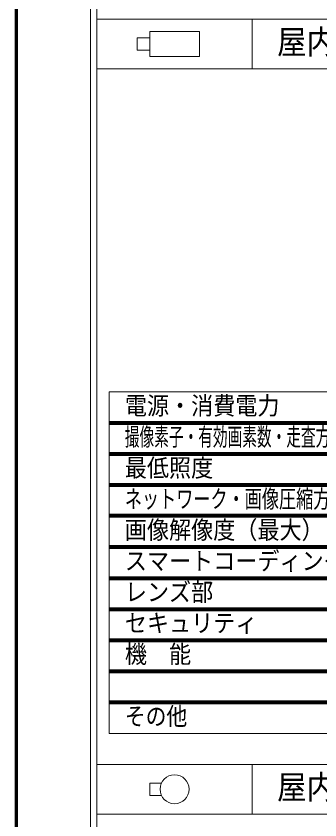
# Model space of a CAD drawing. Units: millimetres, scale not verified. Extents: x -900 to 900, y -280 to 280.
# Drawn here: x 100 to 148.9, y -127.4 to 2 of the extents above; entities that cross this region are included whole.
import ezdxf
from ezdxf.enums import TextEntityAlignment as Align

# ---------------------------------------------------------------- set-up
doc = ezdxf.new("R2010")
doc.units = ezdxf.units.MM
doc.header["$LTSCALE"] = 1.6
for name, color, linetype, lineweight in [('0-0_0', 7, 'Continuous', 20), ('0-1_F-F_', 2, 'Continuous', 80), ('0-2_Defpoints', 1, 'Continuous', 80), ('0-3_WAKU-M', 7, 'Continuous', 20), ('0-9_SUNPO', 7, 'Continuous', 20)]:
    doc.layers.add(name, color=color, linetype=linetype, lineweight=lineweight)
doc.styles.add('ＭＳ ゴシック', font='')
doc.styles.get('ＭＳ ゴシック').set_extended_font_data('MS Gothic')

msp = doc.modelspace()

# ---------------------------------------------------------------- linework, layer by layer
at = {"layer": '0-0_0', "color": 134, "lineweight": 70}
msp.add_lwpolyline([(900, 280), (100, 280), (100, -280), (900, -280)], close=True, dxfattribs=at)
at = {"layer": '0-2_Defpoints', "color": 4, "lineweight": 9}
for p, q in [((115, -58.471), (240, -58.471)), ((115, -113.471), (115, -58.471)), ((115, -113.471), (240, -113.471))]:
    msp.add_line(p, q, dxfattribs=at)
at = {"layer": '0-2_Defpoints'}
for p, q in [((115, -63.471), (240, -63.471)), ((115, -68.471), (240, -68.471)), ((115, -73.471), (240, -73.471)), ((240, -78.471), (115, -78.471)), ((240, -83.471), (115, -83.471)), ((115, -88.471), (240, -88.471)), ((115, -93.471), (240, -93.471)), ((115, -98.471), (240, -98.471)), ((115, -103.471), (240, -103.471)), ((115, -108.471), (240, -108.471))]:
    msp.add_line(p, q, dxfattribs=at)
at = {"layer": '0-3_WAKU-M', "color": 4, "lineweight": 9}
msp.add_line((113, 241.529), (113, -238.471), dxfattribs=at)
at = {"layer": '0-3_WAKU-M'}
for p, q in [((113, 1.529), (887, 1.529)), ((138, 1.529), (138, -6.471)), ((113, -6.471), (887, -6.471)), ((113, -118.471), (500, -118.471)), ((138, -118.471), (138, -126.471)), ((113, -126.471), (500, -126.471))]:
    msp.add_line(p, q, dxfattribs=at)
at = {"layer": '0-3_WAKU-M', "color": 4, "lineweight": 9}
msp.add_lwpolyline([(888, 242.529), (112, 242.529), (112, -239.471), (888, -239.471)], dxfattribs=at)
at = {"layer": '0-9_SUNPO'}
for p, q in [((121.5, -0.471), (121.5, -4.471)), ((129.5, -0.471), (121.5, -0.471)), ((129.5, -4.471), (129.5, -0.471)), ((129.5, -4.471), (121.5, -4.471))]:
    msp.add_line(p, q, dxfattribs=at)
for points in [[(121.5, -3.471), (119.5, -3.471), (119.5, -1.471), (121.5, -1.471)], [(123.392, -123.471), (121.5, -123.471), (121.5, -121.471), (123.392, -121.471)]]:
    msp.add_lwpolyline(points, dxfattribs=at)
msp.add_circle((125.5, -122.471), 2.333, dxfattribs=at)

# ---------------------------------------------------------------- texts
at = {"layer": '0-1_F-F_', "style": 'ＭＳ ゴシック'}
for s, height, width, p in [('屋内ボックス型カメラ', 3.849, 0.9, (142, -5.211)), ('電源・消費電力', 2.896, 0.9, (117.5, -63.026)), ('撮像素子・有効画素数・走査方式', 2.886, 0.6, (117.5, -68.026)), ('最低照度', 2.896, 0.9, (117.5, -73.026)), ('ネットワーク・画像圧縮方式', 2.886, 0.7, (117.5, -78.026)), ('画像解像度（最大）', 2.896, 0.9, (117.5, -83.026)), ('スマートコーディング', 2.896, 0.9, (117.5, -88.026)), ('レンズ部', 2.896, 0.9, (117.5, -93.026)), ('セキュリティ', 2.896, 0.9, (117.5, -98.026)), ('機\u3000能', 2.896, 0.9, (117.5, -103.026)), ('その他', 2.886, 0.85, (117.5, -113.026)), ('屋内ドーム型カメラ', 3.849, 0.9, (142, -125.211))]:
    msp.add_text(s, height=height, dxfattribs=dict(at, width=width)).set_placement(p, align=Align.BOTTOM_LEFT)

doc.saveas('drawing.dxf')
